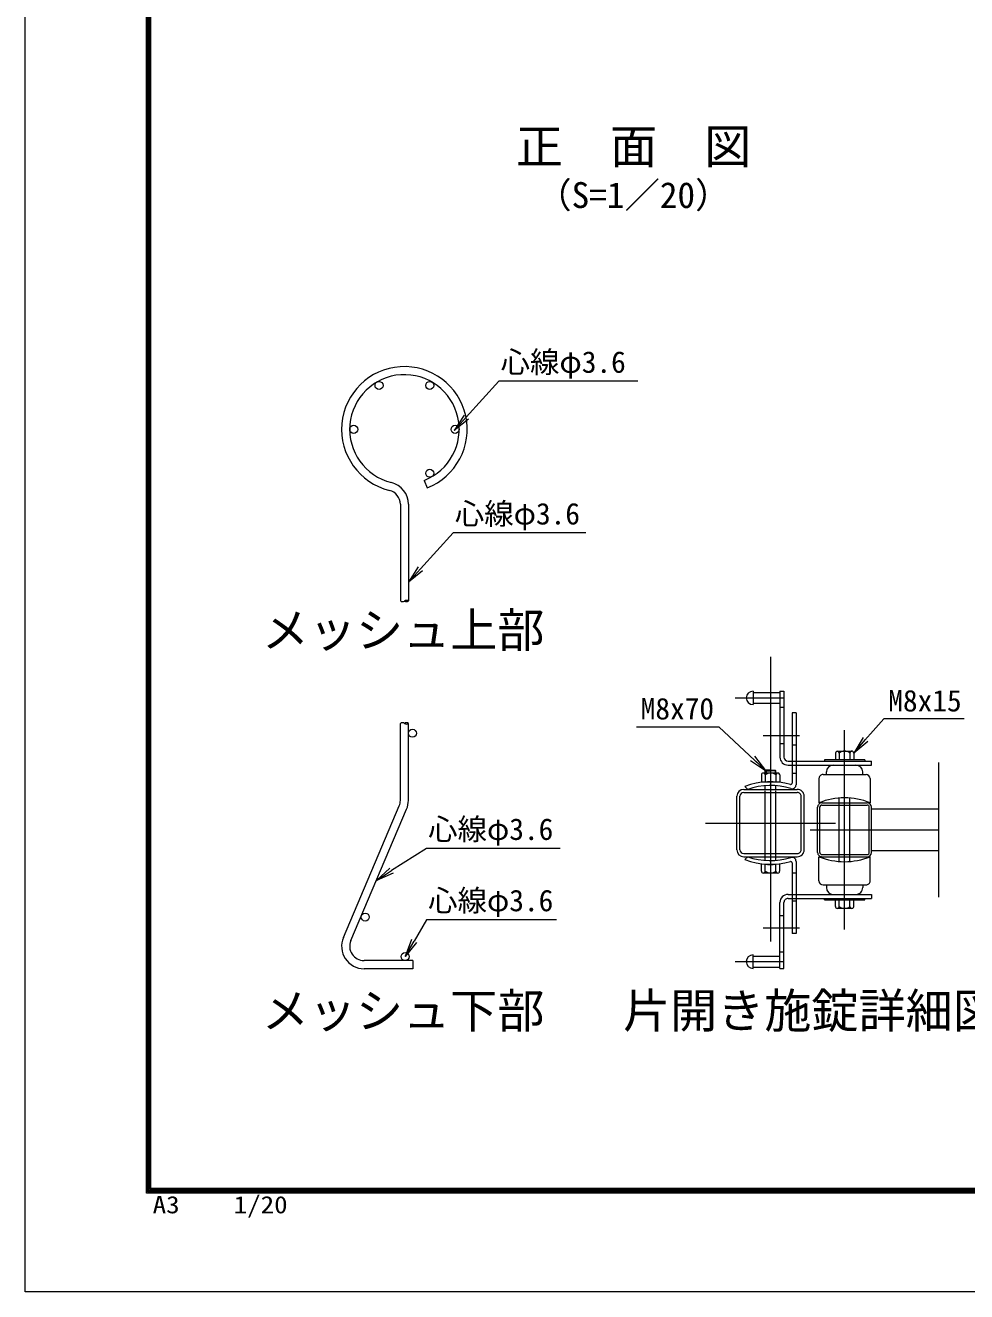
# Model space of a CAD drawing. Units: millimetres, scale not verified. Extents: x -4200 to 4200, y -2970 to 2970.
# Drawn here: x -4200 to -2101, y -2970 to -146 of the extents above; entities that cross this region are included whole.
import ezdxf
from ezdxf.enums import TextEntityAlignment as Align

# ---------------------------------------------------------------- set-up
doc = ezdxf.new("R2010")
doc.units = ezdxf.units.MM
doc.header["$LTSCALE"] = 20
doc.linetypes.add('USER1', pattern=[50.8, 31.75, -6.35, 6.35, -6.35])
for name, color, linetype, lineweight in [('0-1_0', 7, 'Continuous', 9), ('0-2_D-STR1', 1, 'Continuous', 18), ('0-3_D-BMK', 2, 'USER1', 13), ('0-4_D-STR-TXT', 7, 'Continuous', 9), ('0-5_D-STR3', 3, 'Continuous', 13), ('0-8_D-STR2', 7, 'Continuous', 9), ('0-D_D-TTL', 7, 'Continuous', 9)]:
    doc.layers.add(name, color=color, linetype=linetype, lineweight=lineweight)
doc.layers.add('0-9_D-TTL-TXT', color=7, linetype='Continuous')
doc.styles.add('ＭＳ ゴシック', font='')
doc.styles.get('ＭＳ ゴシック').set_extended_font_data('MS Gothic')

# ---------------------------------------------------------------- blocks, each defined once
blk = doc.blocks.new('_Open')
at = {"layer": '0-1_0'}
blk.add_line((-20, 3.33), (0, 0), dxfattribs=at)
blk.add_lwpolyline([(-20, -3.33), (0, 0), (-20, 0)], dxfattribs=at)

msp = doc.modelspace()

# ---------------------------------------------------------------- linework, layer by layer
at = {"layer": '0-1_0'}
for p, q in [((-3363.86, -1874.48), (-3363.86, -1702.82)), ((-3345.86, -1874.48), (-3345.86, -1702.82)), ((-3490.88, -2180.24), (-3366.4, -1886.98)), ((-3474.31, -2187.27), (-3349.83, -1894.01)), ((-3335.86, -2231.78), (-3444.86, -2231.78))]:
    msp.add_line(p, q, dxfattribs=at)
msp.add_lwpolyline([(-3335.86, -2231.78), (-3335.86, -2249.78), (-3444.86, -2249.78)], dxfattribs=at)
for centre in [(-3336.86, -1724.78), (-3442.2, -2134.65), (-3353.36, -2222.78)]:
    msp.add_circle(centre, 9, dxfattribs=at)
for centre, radius, start, end in [((-3395.86, -1874.48), 32, 337, 0), ((-3395.86, -1874.48), 50, 337, 0), ((-3444.86, -2199.78), 50, 157, 270), ((-3444.86, -2199.78), 32, 157, 270)]:
    msp.add_arc(centre, radius, start, end, dxfattribs=at)
at = {"layer": '0-2_D-STR1'}
for p, q in [((-2163.5, -2090), (-2163.5, -1790)), ((-2598.2, -1850), (-2478.8, -1850)), ((-2598.2, -1856.9), (-2478.8, -1856.9)), ((-2613.5, -1984.7), (-2613.5, -1865.3)), ((-2606.6, -1984.7), (-2606.6, -1865.3)), ((-2470.4, -1984.7), (-2470.4, -1865.3)), ((-2463.5, -1984.7), (-2463.5, -1865.3)), ((-2433.5, -1990.4), (-2433.5, -1889.6)), ((-2428.7, -1990.4), (-2428.7, -1889.6)), ((-2423.9, -1880), (-2323.1, -1880)), ((-2423.9, -1884.8), (-2323.1, -1884.8)), ((-2318.3, -1990.4), (-2318.3, -1889.6)), ((-2313.5, -1990.4), (-2313.5, -1889.6)), ((-2313.5, -1893.5), (-2163.5, -1893.5)), ((-2598.2, -1993.1), (-2478.8, -1993.1)), ((-2598.2, -2000), (-2478.8, -2000)), ((-2423.9, -1995.2), (-2323.1, -1995.2)), ((-2423.9, -2000), (-2323.1, -2000)), ((-2313.5, -1986.5), (-2163.5, -1986.5))]:
    msp.add_line(p, q, dxfattribs=at)
for centre, radius, start, end in [((-2598.2, -1865.3), 15.3, 90.00031, 179.99984), ((-2598.2, -1865.3), 8.4, 90.00031, 179.99984), ((-2478.8, -1865.3), 15.3, 0, 90.00028), ((-2478.8, -1865.3), 8.4, 0, 90.00028), ((-2423.9, -1889.6), 9.6, 89.99997, 180), ((-2423.9, -1889.6), 4.8, 89.99997, 180), ((-2323.1, -1889.6), 9.6, 0, 89.99997), ((-2323.1, -1889.6), 4.8, 0, 89.99997), ((-2598.2, -1984.7), 15.3, 179.99985, 269.9997), ((-2598.2, -1984.7), 8.4, 179.99985, 269.9997), ((-2478.8, -1984.7), 15.3, 269.99973, 0), ((-2478.8, -1984.7), 8.4, 269.99973, 0), ((-2423.9, -1990.4), 9.6, 180, 270.00003), ((-2423.9, -1990.4), 4.8, 180, 270.00003), ((-2323.1, -1990.4), 9.6, 270.00003, 0), ((-2323.1, -1990.4), 4.8, 270.00003, 0)]:
    msp.add_arc(centre, radius, start, end, dxfattribs=at)
at = {"layer": '0-3_D-BMK'}
for p, q in [((-2538.5, -1554.17), (-2538.5, -2277.55)), ((-2617.71, -1645.93), (-2508.5, -1645.93)), ((-2373.5, -2162.55), (-2373.5, -1717.84)), ((-2555.11, -1730), (-2474.11, -1730)), ((-2683.64, -1925), (-2393.36, -1925)), ((-2450.46, -1940), (-2163.5, -1940)), ((-2555.11, -2159), (-2474.11, -2159)), ((-2617.71, -2234.07), (-2508.5, -2234.07))]:
    msp.add_line(p, q, dxfattribs=at)
at = {"layer": '0-4_D-STR-TXT'}
for points in [[(-2834.66, -939.85), (-3144.23, -939.85), (-3217.03, -1019.98)], [(-2950.15, -1278.08), (-3246.34, -1278.08), (-3319.14, -1358.22)], [(-2106.82, -1692.55), (-2286.12, -1692.55), (-2351.75, -1767.31)], [(-2837.39, -1710.35), (-2653.79, -1710.35), (-2550.93, -1806.66)], [(-3007.65, -1981.51), (-3305.84, -1981.51), (-3383.43, -2031.19)], [(-3016.02, -2140.54), (-3305.84, -2140.54), (-3333.35, -2188.14)]]:
    msp.add_lwpolyline(points, dxfattribs=at)
at = {"layer": '0-5_D-STR3'}
for p, q in [((-2577.5, -1630.93), (-2577.5, -1660.93)), ((-2577.5, -1633.93), (-2517.5, -1633.93)), ((-2517.5, -1630.93), (-2517.5, -1777.93)), ((-2517.5, -1630.93), (-2508.5, -1630.93)), ((-2508.5, -1630.93), (-2508.5, -1777.93)), ((-2577.5, -1657.93), (-2517.5, -1657.93)), ((-2517.5, -1666.93), (-2508.5, -1666.93)), ((-2490.5, -1679), (-2490.5, -1836.14)), ((-2481.5, -1679), (-2490.5, -1679)), ((-2481.5, -1679), (-2481.5, -1839.5)), ((-2517.5, -1747.93), (-2508.5, -1747.93)), ((-2481.5, -1751), (-2490.5, -1751)), ((-2393.85, -1768.82), (-2393.85, -1784.07)), ((-2389.68, -1764.6), (-2357.28, -1764.6)), ((-2385.52, -1768.82), (-2385.52, -1783.93)), ((-2361.49, -1768.82), (-2361.49, -1783.93)), ((-2353.07, -1768.82), (-2353.07, -1783.82)), ((-2499.5, -1786.93), (-2313.5, -1786.93)), ((-2499.5, -1795.93), (-2313.5, -1795.93)), ((-2328.5, -1783.93), (-2418.5, -1783.93)), ((-2418.5, -1783.93), (-2418.5, -1786.93)), ((-2328.5, -1783.93), (-2328.5, -1786.93)), ((-2313.5, -1795.93), (-2313.5, -1786.93)), ((-2558.93, -1817.77), (-2558.93, -1832.77)), ((-2558.93, -1832.77), (-2518.16, -1832.77)), ((-2522.32, -1813.56), (-2554.72, -1813.56)), ((-2550.51, -1817.77), (-2550.51, -1832.88)), ((-2550.37, -1808.93), (-2538.37, -1808.93)), ((-2526.37, -1808.93), (-2538.37, -1808.93)), ((-2526.48, -1817.77), (-2526.48, -1832.88)), ((-2518.16, -1817.77), (-2518.16, -1833.02)), ((-2490.5, -1814), (-2481.5, -1814)), ((-2430.5, -1825.93), (-2430.5, -1879.93)), ((-2421.5, -1816.93), (-2325.5, -1816.93)), ((-2414, -1816.93), (-2414, -1810.93)), ((-2333, -1816.93), (-2333, -1810.93)), ((-2316.5, -1825.93), (-2316.5, -1879.93)), ((-2589.44, -1850), (-2595.5, -1843.34)), ((-2550.52, -1850), (-2550.52, -1841.57)), ((-2526.48, -1850), (-2526.48, -1841.57)), ((-2589.44, -2000), (-2595.5, -2006.66)), ((-2430.5, -2054.07), (-2430.5, -2000.07)), ((-2316.5, -2054.07), (-2316.5, -2000.07)), ((-2518.16, -2017), (-2558.94, -2017.26)), ((-2558.94, -2032.26), (-2558.94, -2017.26)), ((-2550.52, -2032.26), (-2550.52, -2017.14)), ((-2526.49, -2032.26), (-2526.49, -2017.14)), ((-2518.16, -2032.26), (-2518.16, -2017)), ((-2490.5, -2013.86), (-2490.5, -2171)), ((-2481.5, -2010.5), (-2481.5, -2171)), ((-2522.33, -2036.47), (-2554.73, -2036.47)), ((-2490.5, -2036), (-2481.5, -2036)), ((-2499.5, -2084.07), (-2313.5, -2084.07)), ((-2421.5, -2063.07), (-2325.5, -2063.07)), ((-2414, -2063.07), (-2414, -2069.07)), ((-2333, -2063.07), (-2333, -2069.07)), ((-2313.5, -2084.07), (-2313.5, -2093.07)), ((-2517.5, -2249.07), (-2517.5, -2102.07)), ((-2508.5, -2249.07), (-2508.5, -2102.07)), ((-2499.5, -2093.07), (-2313.5, -2093.07)), ((-2481.5, -2099), (-2490.5, -2099)), ((-2418.5, -2096.07), (-2418.5, -2093.07)), ((-2418.5, -2096.07), (-2328.5, -2096.07)), ((-2393.93, -2111.18), (-2393.93, -2096.18)), ((-2357.32, -2115.4), (-2389.72, -2115.4)), ((-2385.52, -2111.18), (-2385.52, -2096.07)), ((-2361.48, -2111.19), (-2361.48, -2096.07)), ((-2353.16, -2111.18), (-2353.16, -2095.93)), ((-2328.5, -2096.07), (-2328.5, -2093.07)), ((-2508.5, -2132.07), (-2517.5, -2132.07)), ((-2481.5, -2171), (-2490.5, -2171)), ((-2577.5, -2249.07), (-2577.5, -2219.07)), ((-2577.5, -2222.07), (-2517.5, -2222.07)), ((-2508.5, -2213.07), (-2517.5, -2213.07)), ((-2577.5, -2246.07), (-2517.5, -2246.07)), ((-2517.5, -2249.07), (-2508.5, -2249.07))]:
    msp.add_line(p, q, dxfattribs=at)
for points in [[(-2550.37, -1813.56), (-2550.37, -1808.93), (-2548.57, -1807.13)], [(-2538.37, -1807.13), (-2548.57, -1807.13), (-2548.57, -1813.56)], [(-2538.37, -1807.13), (-2528.17, -1807.13), (-2528.17, -1813.56)], [(-2526.37, -1813.56), (-2526.37, -1808.93), (-2528.17, -1807.13)], [(-2550.52, -2008.43), (-2550.52, -2000), (-2550.52, -1853.45)], [(-2526.48, -2008.43), (-2526.48, -2000), (-2526.48, -1853.45)], [(-2385.52, -2010.66), (-2385.52, -2000), (-2385.52, -1880), (-2385.52, -1869.34)], [(-2361.49, -2010.66), (-2361.49, -2000), (-2361.49, -1880), (-2361.49, -1869.34)]]:
    msp.add_lwpolyline(points, dxfattribs=at)
for centre, radius, start, end in [((-2577.5, -1645.93), 15, 90.00001, 270), ((-2499.5, -1777.93), 18, 180.00001, 269.99995), ((-2499.5, -1777.93), 9, 180.00001, 270), ((-2389.68, -1768.77), 4.16, 359.29981, 180.701), ((-2373.51, -1783.84), 19.24, 51.35043, 128.64746), ((-2357.28, -1768.82), 4.21, 0.08393, 179.91606), ((-2399, -1810.93), 15, 90.00001, 179.99999), ((-2348, -1810.93), 15, 0, 90), ((-2538.5, -1991.77), 159, 73.87238, 111.00754), ((-2554.72, -1817.78), 4.21, 0.08393, 179.91608), ((-2538.5, -1832.8), 19.24, 51.35253, 128.64959), ((-2522.32, -1817.72), 4.16, 359.29901, 180.70018), ((-2421.5, -1825.93), 9, 90, 180.00001), ((-2325.5, -1825.93), 9, 0, 90), ((-2538.5, -1991.09), 150, 72.42905, 109.85261), ((-2493.5, -1836.14), 3, 253.8728, 0.00001), ((-2490.5, -1839.5), 9, 252.42887, 0.00001), ((-2373.5, -2021.27), 152.4, 68.0365, 111.96349), ((-2538.5, -1858.91), 150, 250.1474, 287.57096), ((-2490.5, -2010.5), 9, 0, 107.57114), ((-2373.5, -1858.73), 152.4, 248.03652, 291.96351), ((-2538.5, -1858.23), 159, 248.99247, 286.12763), ((-2554.73, -2032.25), 4.21, 180.08393, 359.91608), ((-2538.5, -2017.23), 19.24, 231.35042, 308.64748), ((-2522.33, -2032.31), 4.16, 179.29981, 0.70101), ((-2493.5, -2013.86), 3, 0, 106.12721), ((-2421.5, -2054.07), 9, 180.00001, 270), ((-2325.5, -2054.07), 9, 270, 0.00001), ((-2499.5, -2102.07), 18, 90.00006, 180.00001), ((-2399, -2069.07), 15, 180.00002, 270), ((-2348, -2069.07), 15, 270, 0.00001), ((-2499.5, -2102.07), 9, 90.00001, 180.00001), ((-2389.72, -2111.18), 4.21, 180.08393, 359.91608), ((-2373.5, -2096.16), 19.24, 231.35042, 308.64748), ((-2357.32, -2111.24), 4.16, 179.29981, 0.70101), ((-2577.5, -2234.07), 15, 90, 270)]:
    msp.add_arc(centre, radius, start, end, dxfattribs=at)
at = {"layer": '0-8_D-STR2'}
for p, q in [((-3310.64, -1160.83), (-3304.12, -1177.61)), ((-3363.86, -1214.17), (-3363.86, -1429.86)), ((-3345.86, -1214.17), (-3345.86, -1429.86))]:
    msp.add_line(p, q, dxfattribs=at)
for centre in [(-3411.36, -949.26), (-3298.36, -949.26), (-3467.86, -1047.12), (-3241.86, -1047.12), (-3298.36, -1144.99)]:
    msp.add_circle(centre, 9, dxfattribs=at)
for centre, radius, start, end in [((-3354.86, -1047.12), 140, 291.25, 256.20952), ((-3354.86, -1047.12), 122, 291.25, 256.20952), ((-3395.86, -1214.17), 32, 0, 76.20952), ((-3395.86, -1214.17), 50, 0, 76.20952), ((-3359.36, -1423.59), 7.72, 234.35871, 305.64129), ((-3350.36, -1436.14), 7.72, 54.35871, 125.64129), ((-3350.36, -1423.59), 7.72, 234.35871, 305.64129), ((-3359.36, -1709.1), 7.72, 54.35871, 125.64129), ((-3350.36, -1709.1), 7.72, 54.35871, 125.64129), ((-3350.36, -1696.55), 7.72, 234.35871, 305.64129)]:
    msp.add_arc(centre, radius, start, end, dxfattribs=at)
at = {"layer": '0-D_D-TTL', "color": 2, "lineweight": 18}
msp.add_lwpolyline([(-4200, 2970), (4200, 2970), (4200, -2970), (-4200, -2970)], close=True, dxfattribs=at)
at = {"layer": '0-D_D-TTL'}
for points in [[(-3930, 2750), (3930, 2750), (3930, -2750), (-3930, -2750)], [(-3927.5, 2747.5), (3927.5, 2747.5), (3927.5, -2747.5), (-3927.5, -2747.5)], [(-3925, 2745), (3925, 2745), (3925, -2745), (-3925, -2745)], [(-3922.5, 2742.5), (3922.5, 2742.5), (3922.5, -2742.5), (-3922.5, -2742.5)], [(-3920, 2740), (3920, 2740), (3920, -2740), (-3920, -2740)]]:
    msp.add_lwpolyline(points, close=True, dxfattribs=at)

# ---------------------------------------------------------------- block references
at = {"layer": '0-4_D-STR-TXT', "xscale": 2, "yscale": 2}
for p, rotation in [((-3243.92, -1049.59), 227.7476), ((-3346.03, -1387.83), 227.7476), ((-2353.07, -1768.82), 228.72161), ((-2549.47, -1808.03), 316.88425), ((-3417.12, -2052.76), 212.63137), ((-3353.36, -2222.78), 239.98148)]:
    msp.add_blockref('_Open', p, dxfattribs=dict(at, rotation=rotation))

# ---------------------------------------------------------------- texts
at = {"layer": '0-4_D-STR-TXT', "style": 'ＭＳ ゴシック'}
for s, height, p in [('正\u3000面\u3000図', 76.98, (-3106.29, -477.73)), ('（S=1／20）', 57.77, (-3060.81, -570.93)), ('心線φ3.6', 48.09, (-3140.31, -935.46)), ('心線φ3.6', 48.09, (-3242.42, -1273.7)), ('M8x15', 48.09, (-2276, -1690.6)), ('M8x70', 48.09, (-2828.01, -1708.39)), ('心線φ3.6', 48.09, (-3301.93, -1977.12)), ('心線φ3.6', 48.09, (-3301.93, -2136.15))]:
    msp.add_text(s, height=height, dxfattribs=at).set_placement(p, align=Align.BOTTOM_LEFT)
at = {"layer": '0-9_D-TTL-TXT', "style": 'ＭＳ ゴシック'}
for s, p in [('メッシュ上部', (-3672.66, -1556.25)), ('メッシュ下部', (-3672.66, -2405)), ('片開き施錠詳細図', (-2867.34, -2405))]:
    msp.add_text(s, height=76.98, dxfattribs=at).set_placement(p, align=Align.BOTTOM_LEFT)
at = {"layer": '0-D_D-TTL', "style": 'ＭＳ ゴシック', "width": 1.15}
msp.add_text('A3\u3000\u30001/20', height=38.42, dxfattribs=at).set_placement((-3916.09, -2806.81), align=Align.BOTTOM_LEFT)

doc.saveas('drawing.dxf')
